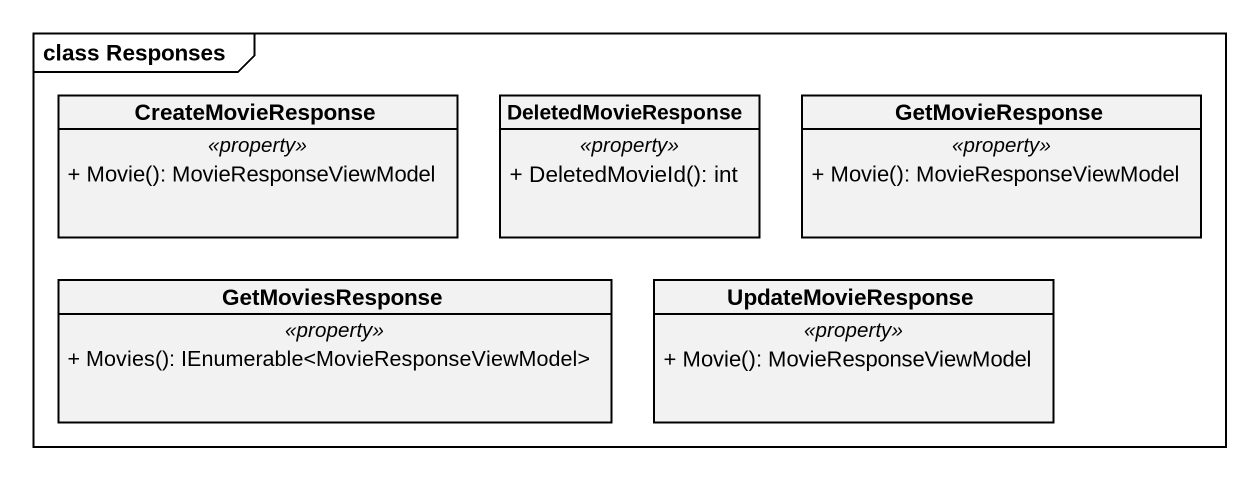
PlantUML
@startuml
mainframe class Responses
hide circle
hide empty members
skinparam classAttributeIconSize 0
class CreateMovieResponse {
  .. <<property>> ..
  + Movie(): MovieResponseViewModel
}
class DeletedMovieResponse {
  .. <<property>> ..
  + DeletedMovieId(): int
}
class GetMovieResponse {
  .. <<property>> ..
  + Movie(): MovieResponseViewModel
}
class GetMoviesResponse {
  .. <<property>> ..
  + Movies(): IEnumerable<MovieResponseViewModel>
}
class UpdateMovieResponse {
  .. <<property>> ..
  + Movie(): MovieResponseViewModel
}
@enduml
